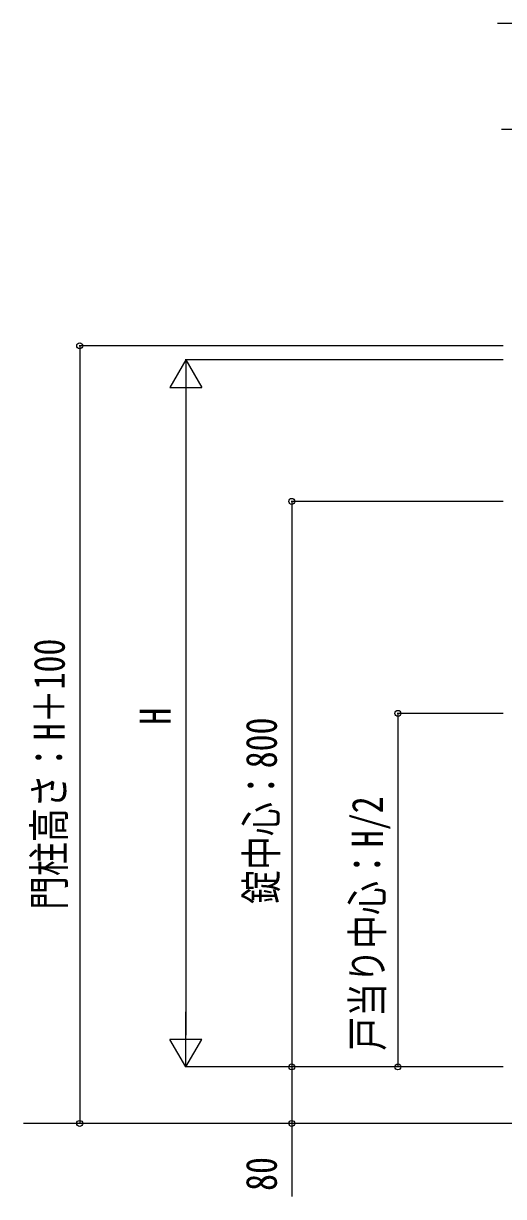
# Model space of a CAD drawing. Units: millimetres, scale not verified. Extents: x -4205 to 4205, y -2970 to 2970.
# Drawn here: x -1885 to -1205, y -184 to 1475 of the extents above; entities that cross this region are included whole.
import ezdxf
from ezdxf.enums import TextEntityAlignment as Align

# ---------------------------------------------------------------- set-up
doc = ezdxf.new("R2010")
doc.units = ezdxf.units.MM
doc.header["$LTSCALE"] = 20
doc.layers.add('0-3_YKK_A1', color=4, linetype='Continuous')
doc.layers.add('0-4_YKK_D', color=6, linetype='Continuous')
doc.styles.add('ＭＳ ゴシック', font='')
doc.styles.get('ＭＳ ゴシック').set_extended_font_data('MS Gothic')

msp = doc.modelspace()

# ---------------------------------------------------------------- linework, layer by layer
at = {"layer": '0-3_YKK_A1'}
msp.add_line((-703.98, -81), (-1884.59, -81), dxfattribs=at)
at = {"layer": '0-4_YKK_D'}
for p, q in [((-1205.98, 1019), (-1805.98, 1019)), ((-1804.98, 1019), (-1804.98, -81)), ((-1654.98, 999), (-1677.48, 960.03)), ((-1205.98, 999), (-1655.98, 999)), ((-1654.98, 999), (-1632.48, 960.03)), ((-1654.98, 999), (-1654.98, 921.06)), ((-1677.48, 960.03), (-1632.48, 960.03)), ((-1654.98, 954), (-1654.98, 44)), ((-1205.98, 799), (-1505.98, 799)), ((-1504.98, 799), (-1504.98, -1)), ((-1205.98, 499), (-1355.98, 499)), ((-1354.98, 499), (-1354.98, -1)), ((-1654.98, -1), (-1654.98, 76.94)), ((-1654.98, -1), (-1677.48, 37.97)), ((-1632.48, 37.97), (-1677.48, 37.97)), ((-1654.98, -1), (-1632.48, 37.97)), ((-1205.98, -1), (-1655.98, -1)), ((-1205.98, -1), (-1505.98, -1)), ((-1205.98, -1), (-1505.98, -1)), ((-1205.98, -1), (-1355.98, -1)), ((-1105.98, -81), (-1805.98, -81)), ((-1105.98, -81), (-1505.98, -81))]:
    msp.add_line(p, q, dxfattribs=at)
for points in [[(-1047.48, 1325), (-1076.25, 1475), (-1213.85, 1475)], [(-1084.98, 1325), (-1104.98, 1325), (-1208.38, 1325)], [(-1504.98, -1), (-1504.98, -81), (-1504.98, -184.4)]]:
    msp.add_lwpolyline(points, dxfattribs=at)
for centre in [(-1804.98, 1019), (-1504.98, 799), (-1354.98, 499), (-1504.98, -1), (-1354.98, -1), (-1804.98, -81), (-1504.98, -81)]:
    msp.add_circle(centre, 4.25, dxfattribs=at)

# ---------------------------------------------------------------- texts
at = {"layer": '0-4_YKK_D', "style": 'ＭＳ ゴシック', "width": 0.8}
for s, p in [('門柱高さ：H＋100', (-1812.98, 221)), ('H', (-1662.98, 483)), ('錠中心：800', (-1512.98, 229.4)), ('戸当り中心：H/2', (-1362.98, 21.8)), ('80', (-1512.98, -176.4))]:
    msp.add_text(s, height=43.99, rotation=90, dxfattribs=at).set_placement(p, align=Align.BOTTOM_LEFT)

doc.saveas('drawing.dxf')
